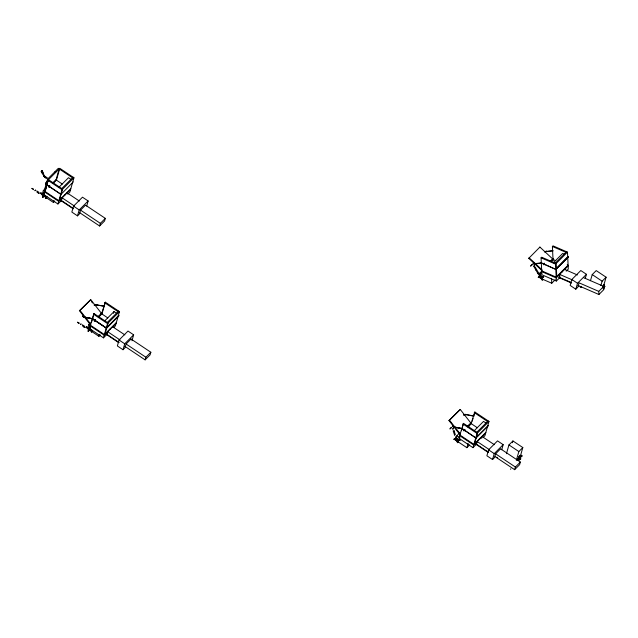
<?xml version="1.0" encoding="UTF-8"?>
<svg xmlns="http://www.w3.org/2000/svg" width="638" height="638" viewBox="0 0 638 638"><rect width="100%" height="100%" fill="white"/><g stroke="black" fill="none" stroke-linecap="round" stroke-linejoin="round"><path stroke-width="0.96" d="M520.233 458.65L519.691 458.738M44.413 196.329L45.976 197.182L43.831 195.22L43.958 193.21L44.524 192.772L44.102 192.493L42.953 194.638L40.593 193.41L40.872 192.804L43.248 194.04M86.114 327.278L88.275 329.184L88.108 331.178L89.153 329.766L91.497 331.05L89.352 329.088L89.48 327.079L90.046 326.64L89.623 326.361L88.475 328.506L86.114 327.278L86.393 326.672L88.77 327.908L88.475 328.506M89.352 329.088L89.918 328.674L90.046 326.64M543.393 264.435L543.983 264.722M83.052 316.312L82.884 316.105M42.587 197.309L42.993 194.925L42.587 197.309L43.248 197.214L42.826 196.935M46.446 178.193C42.858 178.09 40.896 166.813 43.823 175.426M43.607 175.306L42.602 172.061M457.239 439.263L457.813 439.215L457.749 439.821M519.97 456.728L520.13 455.317L520.576 455.907L520.257 457.621M603.269 287.435L604.098 284.404L604.529 284.987L603.723 287.044L604.88 286.51L604.457 285.944L603.293 286.478M49.373 186.958L49.788 185.738L48.982 186.751M94.751 320.739L94.272 320.818M95.158 319.558L95.118 320.619M464.408 430.65L464.823 429.422L464.033 430.1M464.671 429.382L464.376 429.924M45.984 197.732L46.877 196.695L45.88 198.33L46.726 196.6L45.737 198.235L46.271 197.541M91.864 331.313L91.529 331.656L91.665 331.258M520.576 455.907C519.93 457.143 519.18 460.437 517.362 459.902L520.13 455.317M521.932 456.05L521.525 455.317L521.932 456.05C519.97 456.417 520.64 460.476 518.75 459.87L519.555 459.926M41.223 171.654L41.494 170.713L42.204 170.577L42.491 172.731L41.781 172.858L41.223 171.654L41.933 171.526L42.204 170.577M41.781 172.858L41.494 170.713M40.593 193.41L40.872 192.804M42.339 194.024L43.344 190.515L44.74 189.119M46.048 183.026L47.435 181.519L46.048 183.026A1.523 1.156 16 0 0 46.303 184.557L60.993 194.375L73.242 181.902M44.445 190.06L47.587 179.095L58.321 168.328L72.509 177.795M46.088 182.867A1.523 1.156 16 0 0 46.343 184.398L46.391 184.366A1.451 1.109 16 0 1 46.151 182.907L46.103 183.058A1.451 1.109 16 0 0 46.351 184.518M67.772 194.119L69.861 192.03L73.952 177.763L59.805 168.328L47.882 180.283L43.791 194.542L57.93 203.985L61.415 200.492L62.165 197.86L74.351 206.002M45.29 190.626L48.44 179.661L47.954 181.511M45.33 190.65L47.427 183.337M46.494 196.982L44.397 194.805L43.831 195.22M59.175 168.895L56.064 179.892L62.325 184.071M59.541 169.237L56.662 179.294L52.452 183.513M42.084 194.901L53.401 202.453L53.903 200.699M57.93 203.985L62.022 189.725L73.952 177.763M60.993 194.375L46.486 184.502M59.47 200.093L62.62 189.127L47.587 179.095M61.049 200.858L61.806 198.227M64.653 195.372L64.845 194.718M86.688 206.05L88.14 200.97L82.485 197.19L73.537 206.162L71.839 212.079L77.493 215.859L79.487 213.866L80.555 210.133L85.524 205.157M77.493 215.859L79.192 209.934L88.14 200.97M79.287 212.43L99.6 225.988L100.357 223.356L105.326 218.371L85.827 205.356M105.326 218.371L104.568 221.003L99.6 225.988M86.393 326.672L86.074 327.43M87.861 327.892L88.865 324.383L90.261 322.988M119.872 339.863L107.686 331.728L106.937 334.36L103.452 337.853L89.312 328.411L93.993 313.553L108.141 322.995L104.991 333.961M91.378 322.692L93.993 313.553M89.918 328.674L92.119 330.5L91.497 331.05M113.995 327.286L115.382 325.89L119.473 311.631L105.326 302.189L101.586 313.76L107.846 317.939M105.326 302.189L101.992 313.816L99.153 316.671M90.843 330.923L98.922 336.322L99.424 334.567M103.452 337.853L107.543 323.594L119.473 311.631M106.355 328.068L118.724 315.563L106.355 328.068L92.167 318.593M106.57 334.727L107.328 332.095M113.5 313.346L114.003 311.591L116.722 313.41M110.175 329.24L110.366 328.578M131.962 340.764L133.661 334.838L128.007 331.058L119.059 340.03L117.36 345.948L123.014 349.728L125.008 347.734L126.077 344.002L131.045 339.025M123.014 349.728L124.713 343.802L133.661 334.838M124.809 346.298L145.121 359.856L145.879 357.224L150.847 352.24L130.535 338.682M150.847 352.24L150.089 354.872L145.121 359.856M456.33 437.509L456.832 435.754L459.615 432.963M474.512 443.785L477.655 432.811L463.515 423.369L458.826 438.226L472.973 447.669L476.45 444.184L477.208 441.552L489.394 449.686M461.418 430.682L462.199 427.939M462.725 426.112L463.515 423.369M483.508 437.11L484.896 435.714L488.987 421.455L474.847 412.012L471.099 423.576L477.36 427.755M472.224 421.152L473.013 418.408M473.532 416.582L474.847 412.012M455.572 440.14L466.888 447.693L468.148 443.306M472.973 447.669L477.057 433.409L488.987 421.455M475.916 437.732L488.198 425.53M461.681 428.417L476.028 438.059L462.071 428.489L453.291 426.798M476.092 444.542L476.841 441.911M479.688 439.056L479.88 438.402M481.674 438.322L482.176 436.567L494.362 444.702M488.437 425.626L476.028 438.059M501.723 449.734L503.175 444.654L497.52 440.882L488.572 449.846L486.874 455.771L492.536 459.543L494.522 457.55L495.59 453.825L500.559 448.841M492.536 459.543L494.235 453.626L503.175 444.654M506.436 453.714L508.949 444.933L512.928 440.954L522.825 447.557L520.313 456.337M512.426 442.708L512.928 440.954M522.825 447.557L518.854 451.545L516.333 460.317L519.651 456.999M495.136 456.656L514.635 469.672L515.392 467.04L520.361 462.064L500.862 449.04M585.237 278.535L586.45 274.3L580.795 270.528L571.847 279.492L570.149 285.417L575.803 289.189L577.797 287.204L578.865 283.471M520.361 462.064L519.603 464.695L514.635 469.672M575.803 289.189L577.502 283.272L586.45 274.3M590.461 280.728L592.224 274.579L596.203 270.6L606.1 277.203L603.58 285.983M600.868 285.577L602.12 281.191L606.1 277.203M456.377 439.773L456.425 439.287M94.193 320.898L94.568 320.26M94.743 320.906L94.472 320.762M464.105 430.817L463.842 430.49M463.858 430.81L464.081 430.387M520.544 457.135L521.964 455.907M539.07 274.515L539.668 273.925L541.263 276.238L543.664 276.844C542.97 276.406 538.966 278.048 539.708 276.693C543.696 277.091 536.47 271.668 540.059 276.852L538.281 277.378L540.545 277.753L542.22 280.034L542.818 279.771L541.893 277.41L541.303 277.682L542.22 280.034M83.028 316.001L83.442 316.775M460.014 440.268L457.047 439.582L455.787 437.19L456.01 436.599L457.534 439.064L460.014 440.268L457.885 440.22L458.22 442.453L457.454 442.636L456.457 440.3L454.12 439.486L454.28 438.761L455.707 438.816M538.281 277.378L540.274 276.326L539.277 273.965M452.661 425.929C454.376 426.009 451.066 425.283 453.147 426.678M540.226 276.996L540.195 276.565M540.402 276.86L540.019 276.756M604.88 286.51L604.25 286.39M543.528 264.323L544.254 263.271L543.512 264.012M91.553 331.449C90.708 333.722 93.619 329.312 91.712 331.162M42.953 194.638L44.102 192.493M89.623 326.361L89.48 327.079M533.121 263.199L533.966 263.055L533.248 263.43M533.264 263.087L533.535 263.749M42.905 194.797L43.631 195.372L42.898 194.885M541.327 276.589L541.798 276.549M602.623 286.933L604.098 284.404M603.213 287.387L604.529 284.987M49.046 186.703L49.078 186.958M463.914 430.642L464.233 430.164M519.244 456.505L518.806 456.991L518.997 456.473M42.746 197.413L43.631 195.906M88.267 331.281L89.663 329.559L89.153 329.766M88.108 331.178L88.77 331.082M48.839 186.663L49.644 185.65M94.504 320.619L95.078 319.845M83.068 316.073L83.068 316.544M452.685 425.913L452.478 426.367M449.965 428.848L451.257 427.197M94.52 320.284L95.166 319.51M464.177 430.187L464.823 429.422M530.649 266.014L531.972 264.387M539.246 274.5L539.668 273.925M540.817 276.788L541.263 276.238M528.766 258.326L529.165 257.84L542.013 269.802L541.614 270.289L528.766 258.326L539.908 247.081L552.755 259.036L551.009 260.87M539.501 247.568L539.908 247.081M49.429 185.913L48.727 186.87L49.07 187.133M542.97 276.964L543.432 276.413M455.979 437.221L456.457 436.687M457.047 439.582L457.534 439.064M95.612 304.773L95.907 304.773A4.211 2.241 -17 0 1 96.729 304.868L96.633 304.709A4.027 2.145 -17 0 0 95.844 304.613M464.783 414.405L465.365 414.389A4.027 2.145 -17 0 1 466.147 414.533L474.05 416.024M454.12 439.486L454.28 438.761M545.522 251.683L546.048 251.539A4.211 1.515 -28.3 0 1 546.782 251.428L546.638 251.26A4.027 1.451 -28.3 0 0 545.937 251.372M52.675 183.226L56.024 179.868M54.198 182.229L55.339 181.088M59.087 187.141L68.481 177.723L71.201 179.541M61.766 188.561L73.099 177.197M53.401 202.453L54.796 201.058M70.802 188.736L58.879 200.691L44.732 191.248M70.619 189.39L58.688 201.353L44.548 191.91M79.423 310.69L80.005 310.403L90.684 324.064L90.094 324.351L79.423 310.69L90.74 299.645L101.418 313.306L98.061 316.671M80.005 310.403L90.74 299.645M83.777 316.974L92.55 318.673L106.554 328.084L118.963 315.651L106.514 328.243L92.518 318.896M90.851 324.519L90.253 325.117L104.401 334.559L116.323 322.605M98.675 316.679L102.184 313.162M89.312 328.411L90.46 327.254M104.608 321.01L114.003 311.591M107.288 322.429L118.62 311.065M98.922 336.322L100.318 334.926M116.14 323.259L104.209 335.213L90.07 325.779M533.759 263.861A4.354 1.563 -28.3 0 0 534.373 263.861L541.973 263.191L534.062 263.669L541.606 262.976L555.945 269.435L541.263 263M572.406 279.946L559.685 274.42L559.837 277.554L556.352 281.039L541.877 274.755L541.072 257.808L541.67 257.21L556.145 263.494L556.767 276.533M555.746 260.671L553.026 259.491L552.404 246.451L552.994 245.853L567.477 252.13L568.283 269.084L566.193 271.174M550.738 261.054L552.755 259.036M550.817 261.708L553.617 258.892M540.019 274.723L539.939 272.984L542.029 270.887M552.524 260.814L553.656 259.674M553.266 262.872L562.66 253.453L564.399 254.211M555.275 263.111L566.608 251.755M556.352 281.039L555.546 264.092L567.477 252.13M555.778 269.124L568.099 256.771L555.786 269.308M555.937 269.252L568.346 256.819L555.945 269.435M568.131 265.95L556.208 277.913L541.726 271.629M540.187 278.2L551.766 283.224L555.243 279.739M448.937 420.514L449.527 420.227L460.197 433.888L459.607 434.175L448.937 420.514L460.261 409.468L470.932 423.13L467.582 426.487M449.527 420.227L460.261 409.468M453.538 426.87L462.462 428.752L453.833 427.117A4.354 2.321 -17 0 1 453.132 426.91L452.94 426.814M578.012 285.441L598.915 294.509L598.771 291.383L603.739 286.398L583.738 277.721M467.662 426.104L470.932 423.13M598.915 294.509L603.891 289.532L603.739 286.398M460.365 434.342L459.775 434.941L473.914 444.375L485.845 432.42M467.75 426.942L471.697 422.978L468.667 426.487M474.13 430.825L483.516 421.415L486.236 423.225M476.809 432.245L488.142 420.889M466.888 447.693L469.672 444.901M485.654 433.082L473.723 445.037L459.583 435.595M459.368 440.356L459.878 439.845M456.441 440.324C457.294 439.119 456.784 441.823 456.768 439.997L458.22 442.453M94.982 320.483L94.552 320.906M517.362 459.902L518.933 458.427M520.488 456.258L521.525 455.317M543.385 264.603L544.166 264.658M532.435 264.642L530.728 266.062M451.465 427.747L450.053 428.903M540.083 276.669C538.185 277.905 541.774 277.418 541.016 276.238M538.368 277.538L540.904 277.498L542.818 279.771M510.823 468.898L510.4 469.201M46.016 197.03L46.598 196.632M91.537 330.899L92.119 330.5M456.322 439.327L454.073 439.327M463.459 415.011L464.105 414.78M544.469 251.882L544.956 251.683M100.828 313.593L101.418 313.306M94.113 305.092L94.831 304.9M463.563 414.716L464.049 414.58M603.357 288.36L603.596 287.834M457.645 442.676L457.318 440.467L457.885 440.22M544.908 251.667L545.945 251.332A4.211 1.515 -28.3 0 1 546.678 251.22M545.019 251.866L545.538 251.707M94.249 304.804L95.564 304.613M463.826 414.82L465.421 414.636A4.211 2.241 -17 0 1 466.25 414.692L473.532 416.112M541.303 277.682L543.664 276.844M94.528 304.924L95.086 304.86M463.985 414.548L464.536 414.477M545.793 251.635L546.048 251.571A4.027 1.451 -28.3 0 1 546.75 251.468L553.13 250.862M42.052 171.917L42.762 171.781M464.297 414.684L465.429 414.588A4.027 2.145 -17 0 1 466.211 414.732L466.187 414.493A4.211 2.241 -17 0 0 465.365 414.389M603.261 288.368L603.349 287.602M552.755 250.686L546.75 251.468M95.261 304.589L95.852 304.573A4.211 2.241 -17 0 1 96.673 304.669M95.325 304.789L95.907 304.812A4.027 2.145 -17 0 1 96.697 304.908L104.018 306.288M457.318 440.467L459.416 440.515M533.902 263.63L533.488 263.63M533.719 263.614L533.24 263.526M533.591 263.829L533.831 263.821A4.163 1.499 -28.3 0 0 534.413 263.821M104.528 306.2L96.697 304.908M83.554 316.895L92.55 318.673M92.949 318.936L84.312 317.301A4.354 2.321 -17 0 1 83.618 317.094L83.028 316.671M454.415 439.183L455.987 439.726M47.06 177.699L44.293 175.849L42.626 172.013M46.997 177.906L46.151 177.579M544.246 264.395L544.254 263.271M31.964 188.33L33.463 189M77.485 322.198L79.319 323.035M552.404 246.451L566.01 252.353M567.23 264.794L568.099 265.169L556.169 277.131L541.694 270.847M541.072 257.808L555.546 264.092M564.654 269.443L577.382 274.962M578.77 282.706L598.771 291.383M558.856 277.131L571.648 282.682M558.872 277.546L571.473 283.009M539.939 272.984L541.718 273.758M519.795 458.22L520.201 458.674M45.753 177.372L46.183 177.603M45.689 177.595L46.119 177.819M517.442 459.559L518.104 459.926M519.149 457.582L519.795 457.956M45.378 177.141L45.792 177.396M45.729 177.619L44.955 177.101M39.125 192.413L36.693 190.874M84.647 326.273L82.214 324.742M519.826 455.628L520.464 456.026M38.655 193.131L36.837 191.99M84.176 326.999L82.358 325.858M452.964 426.591L453.203 426.878A4.163 2.217 -17 0 0 453.873 427.077M83.203 316.695L83.69 317.062A4.163 2.217 -17 0 0 84.36 317.261L84.296 317.062M39.277 193.529L38.073 192.764L38.671 193.154M84.798 327.398L83.594 326.632L84.192 327.023M592.224 274.579L602.12 281.191M571.847 279.492L577.502 283.272M474.249 412.611L487.544 421.487M508.949 444.933L518.854 451.545M462.917 423.967L477.057 433.409M495.08 453.482L515.392 467.04M488.572 449.846L494.235 453.626M476.131 443.968L488.636 452.318M476.028 444.319L488.23 452.462M456.832 435.754L460.062 437.915M67.134 192.883L79.327 201.018M47.882 180.283L62.022 189.725M80.045 209.798L100.357 223.356M73.537 206.162L79.192 209.934M61.096 200.284L73.29 208.427M60.993 200.635L73.195 208.778M43.344 190.515L44.963 191.591M104.736 302.787L118.03 311.663M112.663 326.752L124.849 334.886M93.403 314.151L107.543 323.594M126.38 344.209L145.879 357.224M119.059 340.03L124.713 343.802M106.618 334.152L119.123 342.502M106.514 334.503L118.716 342.646M88.865 324.383L90.484 325.46M45.019 176.886L45.426 177.173M33.447 189.725L31.9 188.433M78.968 323.594L77.421 322.302M41.287 194.143L42.754 195.316M603.851 284.572L604.433 285.05M44.684 176.598L45.091 176.933M44.62 176.814L45.027 177.149M83.227 316.767L82.876 316.225M91.338 301.447L92.526 302.97M496.858 457.159L497.297 457.773M43.886 175.649L44.229 176.072M44.174 176.287L43.472 175.187M538.592 273L535.162 267.003M534.078 266.859L538.185 274.021M43.695 175.314L44.014 175.753M43.95 175.976L43.536 174.964M538.48 276.852L538.711 277.283M453.155 430.841L454.719 435.523M453.969 430.554L455.341 434.645M578.65 285.72L578.674 286.135M562.134 271.15L562.166 271.932M559.319 274.787L559.47 277.913M551.559 278.878L551.766 283.224M519.101 457.925A0.957 0.55 41.8 0 1 520.153 458.084A0.957 0.55 41.8 0 1 520.568 459.145A0.957 0.55 41.8 0 1 519.515 458.985M519.196 457.813A0.957 0.55 41.8 0 1 520.249 457.972A0.957 0.55 41.8 0 1 520.672 459.033A0.957 0.55 41.8 0 1 519.619 458.874M468.037 426.144A1.26 0.758 44.9 0 1 468.156 426.415M603.157 286.988A0.957 0.797 52.9 0 1 604.146 288.041A0.957 0.797 52.9 0 1 603.181 288.759M98.523 316.328A1.26 0.758 44.9 0 1 98.683 316.855M55.012 172.507A0.957 0.582 42.7 0 1 55.785 171.973M54.916 172.611A0.957 0.582 42.7 0 1 55.115 172.037M45.577 188.298A1.26 0.758 44.9 0 1 45.689 187.245M45.633 188.066A1.045 0.622 44.9 0 1 45.617 187.66M88.427 328.666L89.153 329.24L88.427 328.666M540.474 277.442L541.207 278.024L540.474 277.442M34.994 190.706L35.473 190.108L34.994 190.706M80.516 324.575L80.994 323.976L80.516 324.575M91.242 331.824L92.247 330.468L91.242 331.824M452.573 428.943L453.379 428.784L452.573 428.943M533.751 266.15L534.461 265.807L533.751 266.15M581.074 286.454L580.133 286.805L580.572 287.419L581.513 287.068L581.074 286.454M535.808 269.866L535.434 269.22L535.776 269.834M537.858 273.447L537.491 272.801L537.834 273.415M454.344 431.687L454.176 431.176L454.344 431.687M455.987 440.053A0.957 0.526 -18.5 0 0 457.414 439.295A0.957 0.526 -18.5 0 0 456.074 439.08A0.957 0.526 -18.5 0 0 455.987 440.053M456.034 440.196A0.957 0.526 -18.5 0 0 457.462 439.438A0.957 0.526 -18.5 0 0 456.122 439.223A0.957 0.526 -18.5 0 0 456.034 440.196"/></g></svg>
